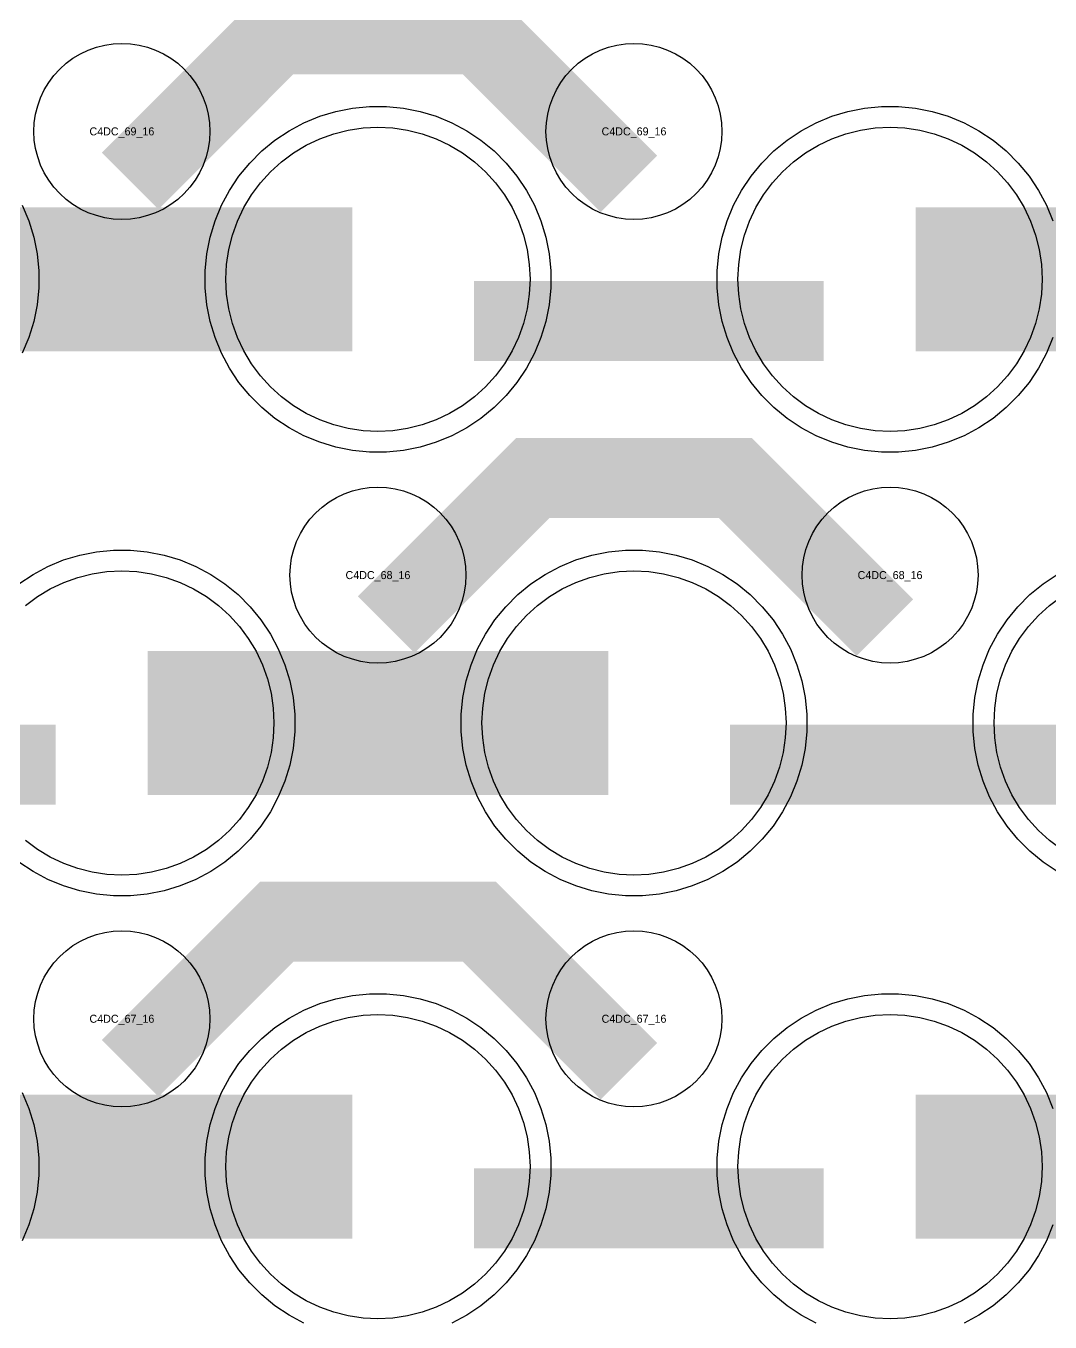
# Model space of a CAD drawing. Extents: x -11880 to 11880, y -14992 to 14992.
# Drawn here: x -6910 to -6590, y -5604.3 to -5199.5 of the extents above; entities that cross this region are included whole.
import ezdxf
from ezdxf.enums import TextEntityAlignment as Align

# ---------------------------------------------------------------- set-up
doc = ezdxf.new("R2010")
doc.units = 0
doc.header["$MEASUREMENT"] = 0
for name, color, linetype in [('GDS_775_DT_237', 138, 'CONTINUOUS'), ('RDL1_FS', 34, 'CONTINUOUS'), ('RDL_BS', 160, 'CONTINUOUS')]:
    doc.layers.add(name, color=color, linetype=linetype)

msp = doc.modelspace()

# ---------------------------------------------------------------- linework, layer by layer
at = {"layer": 'RDL1_FS'}
for points in [[(-6800, -5326.154), (-6804.657, -5325.925), (-6809.268, -5325.241), (-6813.791, -5324.109), (-6818.181, -5322.537), (-6822.395, -5320.545), (-6826.395, -5318.147), (-6830.14, -5315.369), (-6833.594, -5312.239), (-6836.724, -5308.785), (-6839.502, -5305.04), (-6841.9, -5301.04), (-6843.892, -5296.826), (-6845.464, -5292.436), (-6846.596, -5287.913), (-6847.28, -5283.302), (-6847.509, -5278.645), (-6847.28, -5273.988), (-6846.596, -5269.377), (-6845.464, -5264.854), (-6843.892, -5260.464), (-6841.9, -5256.25), (-6839.502, -5252.25), (-6836.724, -5248.505), (-6833.594, -5245.051), (-6830.14, -5241.921), (-6826.395, -5239.143), (-6822.395, -5236.745), (-6818.181, -5234.753), (-6813.791, -5233.181), (-6809.268, -5232.049), (-6804.657, -5231.365), (-6800, -5231.136), (-6795.343, -5231.365), (-6790.732, -5232.049), (-6786.209, -5233.181), (-6781.819, -5234.753), (-6777.605, -5236.745), (-6773.605, -5239.143), (-6769.86, -5241.921), (-6766.406, -5245.051), (-6763.276, -5248.505), (-6760.498, -5252.25), (-6758.1, -5256.25), (-6756.108, -5260.464), (-6754.536, -5264.854), (-6753.404, -5269.377), (-6752.72, -5273.988), (-6752.491, -5278.645), (-6752.72, -5283.302), (-6753.404, -5287.913), (-6754.536, -5292.436), (-6756.108, -5296.826), (-6758.1, -5301.04), (-6760.498, -5305.04), (-6763.276, -5308.785), (-6766.406, -5312.239), (-6769.86, -5315.369), (-6773.605, -5318.147), (-6777.605, -5320.545), (-6781.819, -5322.537), (-6786.209, -5324.109), (-6790.732, -5325.241), (-6795.343, -5325.925)], [(-6640, -5326.154), (-6644.657, -5325.925), (-6649.268, -5325.241), (-6653.791, -5324.109), (-6658.181, -5322.537), (-6662.395, -5320.545), (-6666.395, -5318.147), (-6670.14, -5315.369), (-6673.594, -5312.239), (-6676.724, -5308.785), (-6679.502, -5305.04), (-6681.9, -5301.04), (-6683.892, -5296.826), (-6685.464, -5292.436), (-6686.596, -5287.913), (-6687.28, -5283.302), (-6687.509, -5278.645), (-6687.28, -5273.988), (-6686.596, -5269.377), (-6685.464, -5264.854), (-6683.892, -5260.464), (-6681.9, -5256.25), (-6679.502, -5252.25), (-6676.724, -5248.505), (-6673.594, -5245.051), (-6670.14, -5241.921), (-6666.395, -5239.143), (-6662.395, -5236.745), (-6658.181, -5234.753), (-6653.791, -5233.181), (-6649.268, -5232.049), (-6644.657, -5231.365), (-6640, -5231.136), (-6635.343, -5231.365), (-6630.732, -5232.049), (-6626.209, -5233.181), (-6621.819, -5234.753), (-6617.605, -5236.745), (-6613.605, -5239.143), (-6609.86, -5241.921), (-6606.406, -5245.051), (-6603.276, -5248.505), (-6600.498, -5252.25), (-6598.1, -5256.25), (-6596.108, -5260.464), (-6594.536, -5264.854), (-6593.404, -5269.377), (-6592.72, -5273.988), (-6592.491, -5278.645), (-6592.72, -5283.302), (-6593.404, -5287.913), (-6594.536, -5292.436), (-6596.108, -5296.826), (-6598.1, -5301.04), (-6600.498, -5305.04), (-6603.276, -5308.785), (-6606.406, -5312.239), (-6609.86, -5315.369), (-6613.605, -5318.147), (-6617.605, -5320.545), (-6621.819, -5322.537), (-6626.209, -5324.109), (-6630.732, -5325.241), (-6635.343, -5325.925)]]:
    msp.add_lwpolyline(points, close=True, dxfattribs=at)
for points in [[(-6951.998, -5278.645, 45, 45, 0), (-6879.998, -5278.645, 45, 45, 0)], [(-6879.998, -5278.645, 45, 45, 0), (-6807.998, -5278.645, 45, 45, 0)], [(-6631.998, -5278.645, 45, 45, 0), (-6559.998, -5278.645, 45, 45, 0)]]:
    msp.add_lwpolyline(points, format="xyseb", dxfattribs=at)
at = {"layer": 'RDL1_FS', "color": 240, "true_color": 0xed1f24}
for points in [[(-6910.14, -5380.486), (-6906.395, -5377.708), (-6902.395, -5375.31), (-6898.181, -5373.318), (-6893.791, -5371.746), (-6889.268, -5370.614), (-6884.657, -5369.93), (-6880, -5369.701), (-6875.343, -5369.93), (-6870.732, -5370.614), (-6866.209, -5371.746), (-6861.819, -5373.318), (-6857.605, -5375.31), (-6853.605, -5377.708), (-6849.86, -5380.486), (-6846.406, -5383.616), (-6843.276, -5387.07), (-6840.498, -5390.815), (-6838.1, -5394.815), (-6836.108, -5399.029), (-6834.536, -5403.419), (-6833.404, -5407.942), (-6832.72, -5412.553), (-6832.491, -5417.21), (-6832.72, -5421.867), (-6833.404, -5426.478), (-6834.536, -5431.001), (-6836.108, -5435.391), (-6838.1, -5439.605), (-6840.498, -5443.605), (-6843.276, -5447.35), (-6846.406, -5450.804), (-6849.86, -5453.934), (-6853.605, -5456.712), (-6857.605, -5459.11), (-6861.819, -5461.102), (-6866.209, -5462.674), (-6870.732, -5463.806), (-6875.343, -5464.49), (-6880, -5464.719), (-6884.657, -5464.49), (-6889.268, -5463.806), (-6893.791, -5462.674), (-6898.181, -5461.102), (-6902.395, -5459.11), (-6906.395, -5456.712), (-6910.14, -5453.934)], [(-6586.395, -5456.712), (-6590.14, -5453.934), (-6593.594, -5450.804), (-6596.724, -5447.35), (-6599.502, -5443.605), (-6601.9, -5439.605), (-6603.892, -5435.391), (-6605.464, -5431.001), (-6606.596, -5426.478), (-6607.28, -5421.867), (-6607.509, -5417.21), (-6607.28, -5412.553), (-6606.596, -5407.942), (-6605.464, -5403.419), (-6603.892, -5399.029), (-6601.9, -5394.815), (-6599.502, -5390.815), (-6596.724, -5387.07), (-6593.594, -5383.616), (-6590.14, -5380.486), (-6586.395, -5377.708)]]:
    msp.add_lwpolyline(points, dxfattribs=at)
for points in [[(-6720, -5464.719), (-6724.657, -5464.49), (-6729.268, -5463.806), (-6733.791, -5462.674), (-6738.181, -5461.102), (-6742.395, -5459.11), (-6746.395, -5456.712), (-6750.14, -5453.934), (-6753.594, -5450.804), (-6756.724, -5447.35), (-6759.502, -5443.605), (-6761.9, -5439.605), (-6763.892, -5435.391), (-6765.464, -5431.001), (-6766.596, -5426.478), (-6767.28, -5421.867), (-6767.509, -5417.21), (-6767.28, -5412.553), (-6766.596, -5407.942), (-6765.464, -5403.419), (-6763.892, -5399.029), (-6761.9, -5394.815), (-6759.502, -5390.815), (-6756.724, -5387.07), (-6753.594, -5383.616), (-6750.14, -5380.486), (-6746.395, -5377.708), (-6742.395, -5375.31), (-6738.181, -5373.318), (-6733.791, -5371.746), (-6729.268, -5370.614), (-6724.657, -5369.93), (-6720, -5369.701), (-6715.343, -5369.93), (-6710.732, -5370.614), (-6706.209, -5371.746), (-6701.819, -5373.318), (-6697.605, -5375.31), (-6693.605, -5377.708), (-6689.86, -5380.486), (-6686.406, -5383.616), (-6683.276, -5387.07), (-6680.498, -5390.815), (-6678.1, -5394.815), (-6676.108, -5399.029), (-6674.536, -5403.419), (-6673.404, -5407.942), (-6672.72, -5412.553), (-6672.491, -5417.21), (-6672.72, -5421.867), (-6673.404, -5426.478), (-6674.536, -5431.001), (-6676.108, -5435.391), (-6678.1, -5439.605), (-6680.498, -5443.605), (-6683.276, -5447.35), (-6686.406, -5450.804), (-6689.86, -5453.934), (-6693.605, -5456.712), (-6697.605, -5459.11), (-6701.819, -5461.102), (-6706.209, -5462.674), (-6710.732, -5463.806), (-6715.343, -5464.49)], [(-6800, -5603.279), (-6804.657, -5603.05), (-6809.268, -5602.366), (-6813.791, -5601.234), (-6818.181, -5599.662), (-6822.395, -5597.67), (-6826.395, -5595.272), (-6830.14, -5592.494), (-6833.594, -5589.364), (-6836.724, -5585.91), (-6839.502, -5582.165), (-6841.9, -5578.165), (-6843.892, -5573.951), (-6845.464, -5569.561), (-6846.596, -5565.038), (-6847.28, -5560.427), (-6847.509, -5555.77), (-6847.28, -5551.113), (-6846.596, -5546.502), (-6845.464, -5541.979), (-6843.892, -5537.589), (-6841.9, -5533.375), (-6839.502, -5529.375), (-6836.724, -5525.63), (-6833.594, -5522.176), (-6830.14, -5519.046), (-6826.395, -5516.268), (-6822.395, -5513.87), (-6818.181, -5511.878), (-6813.791, -5510.306), (-6809.268, -5509.174), (-6804.657, -5508.49), (-6800, -5508.261), (-6795.343, -5508.49), (-6790.732, -5509.174), (-6786.209, -5510.306), (-6781.819, -5511.878), (-6777.605, -5513.87), (-6773.605, -5516.268), (-6769.86, -5519.046), (-6766.406, -5522.176), (-6763.276, -5525.63), (-6760.498, -5529.375), (-6758.1, -5533.375), (-6756.108, -5537.589), (-6754.536, -5541.979), (-6753.404, -5546.502), (-6752.72, -5551.113), (-6752.491, -5555.77), (-6752.72, -5560.427), (-6753.404, -5565.038), (-6754.536, -5569.561), (-6756.108, -5573.951), (-6758.1, -5578.165), (-6760.498, -5582.165), (-6763.276, -5585.91), (-6766.406, -5589.364), (-6769.86, -5592.494), (-6773.605, -5595.272), (-6777.605, -5597.67), (-6781.819, -5599.662), (-6786.209, -5601.234), (-6790.732, -5602.366), (-6795.343, -5603.05)], [(-6640, -5603.279), (-6644.657, -5603.05), (-6649.268, -5602.366), (-6653.791, -5601.234), (-6658.181, -5599.662), (-6662.395, -5597.67), (-6666.395, -5595.272), (-6670.14, -5592.494), (-6673.594, -5589.364), (-6676.724, -5585.91), (-6679.502, -5582.165), (-6681.9, -5578.165), (-6683.892, -5573.951), (-6685.464, -5569.561), (-6686.596, -5565.038), (-6687.28, -5560.427), (-6687.509, -5555.77), (-6687.28, -5551.113), (-6686.596, -5546.502), (-6685.464, -5541.979), (-6683.892, -5537.589), (-6681.9, -5533.375), (-6679.502, -5529.375), (-6676.724, -5525.63), (-6673.594, -5522.176), (-6670.14, -5519.046), (-6666.395, -5516.268), (-6662.395, -5513.87), (-6658.181, -5511.878), (-6653.791, -5510.306), (-6649.268, -5509.174), (-6644.657, -5508.49), (-6640, -5508.261), (-6635.343, -5508.49), (-6630.732, -5509.174), (-6626.209, -5510.306), (-6621.819, -5511.878), (-6617.605, -5513.87), (-6613.605, -5516.268), (-6609.86, -5519.046), (-6606.406, -5522.176), (-6603.276, -5525.63), (-6600.498, -5529.375), (-6598.1, -5533.375), (-6596.108, -5537.589), (-6594.536, -5541.979), (-6593.404, -5546.502), (-6592.72, -5551.113), (-6592.491, -5555.77), (-6592.72, -5560.427), (-6593.404, -5565.038), (-6594.536, -5569.561), (-6596.108, -5573.951), (-6598.1, -5578.165), (-6600.498, -5582.165), (-6603.276, -5585.91), (-6606.406, -5589.364), (-6609.86, -5592.494), (-6613.605, -5595.272), (-6617.605, -5597.67), (-6621.819, -5599.662), (-6626.209, -5601.234), (-6630.732, -5602.366), (-6635.343, -5603.05)]]:
    msp.add_lwpolyline(points, close=True, dxfattribs=at)
for points in [[(-6871.998, -5417.21, 45, 45, 0), (-6799.998, -5417.21, 45, 45, 0)], [(-6799.998, -5417.21, 45, 45, 0), (-6727.998, -5417.21, 45, 45, 0)], [(-6951.998, -5555.77, 45, 45, 0), (-6879.998, -5555.77, 45, 45, 0)], [(-6879.998, -5555.77, 45, 45, 0), (-6807.998, -5555.77, 45, 45, 0)], [(-6631.998, -5555.77, 45, 45, 0), (-6559.998, -5555.77, 45, 45, 0)]]:
    msp.add_lwpolyline(points, format="xyseb", dxfattribs=at)
at = {"layer": 'RDL_BS'}
for points in [[(-6877.438, -5247.959, 25, 25, 0), (-6831.623, -5202.144, 25, 25, 0), (-6798.07, -5202.144, 25, 25, 0)], [(-6721.599, -5248.858, 25, 25, 0), (-6768.313, -5202.144, 25, 25, 0), (-6798.071, -5202.144, 25, 25, 0)], [(-6769.984, -5291.658, 25, 25, 0), (-6660.719, -5291.658, 25, 25, 0)], [(-6797.438, -5386.524, 25, 25, 0), (-6751.623, -5340.709, 25, 25, 0), (-6718.07, -5340.709, 25, 25, 0)], [(-6641.599, -5387.423, 25, 25, 0), (-6688.313, -5340.709, 25, 25, 0), (-6718.071, -5340.709, 25, 25, 0)], [(-6877.438, -5525.084, 25, 25, 0), (-6831.623, -5479.269, 25, 25, 0), (-6798.07, -5479.269, 25, 25, 0)], [(-6721.599, -5525.983, 25, 25, 0), (-6768.313, -5479.269, 25, 25, 0), (-6798.071, -5479.269, 25, 25, 0)]]:
    msp.add_lwpolyline(points, format="xyseb", dxfattribs=at)
for points in [[(-6880, -5259.951), (-6882.693, -5259.819), (-6885.365, -5259.423), (-6887.984, -5258.766), (-6890.519, -5257.859), (-6892.956, -5256.707), (-6895.28, -5255.314), (-6897.443, -5253.711), (-6899.442, -5251.899), (-6901.254, -5249.9), (-6902.857, -5247.737), (-6904.25, -5245.413), (-6905.402, -5242.976), (-6906.309, -5240.441), (-6906.966, -5237.822), (-6907.362, -5235.15), (-6907.494, -5232.457), (-6907.362, -5229.764), (-6906.966, -5227.092), (-6906.309, -5224.473), (-6905.402, -5221.938), (-6904.25, -5219.501), (-6902.857, -5217.177), (-6901.254, -5215.014), (-6899.442, -5213.015), (-6897.443, -5211.203), (-6895.28, -5209.6), (-6892.956, -5208.207), (-6890.519, -5207.055), (-6887.984, -5206.148), (-6885.365, -5205.491), (-6882.693, -5205.095), (-6880, -5204.963), (-6877.307, -5205.095), (-6874.635, -5205.491), (-6872.016, -5206.148), (-6869.481, -5207.055), (-6867.044, -5208.207), (-6864.72, -5209.6), (-6862.557, -5211.203), (-6860.558, -5213.015), (-6858.746, -5215.014), (-6857.143, -5217.177), (-6855.75, -5219.501), (-6854.598, -5221.938), (-6853.691, -5224.473), (-6853.034, -5227.092), (-6852.638, -5229.764), (-6852.506, -5232.457), (-6852.638, -5235.15), (-6853.034, -5237.822), (-6853.691, -5240.441), (-6854.598, -5242.976), (-6855.75, -5245.413), (-6857.143, -5247.737), (-6858.746, -5249.9), (-6860.558, -5251.899), (-6862.557, -5253.711), (-6864.72, -5255.314), (-6867.044, -5256.707), (-6869.481, -5257.859), (-6872.016, -5258.766), (-6874.635, -5259.423), (-6877.307, -5259.819)], [(-6720, -5259.951), (-6722.693, -5259.819), (-6725.365, -5259.423), (-6727.984, -5258.766), (-6730.519, -5257.859), (-6732.956, -5256.707), (-6735.28, -5255.314), (-6737.443, -5253.711), (-6739.442, -5251.899), (-6741.254, -5249.9), (-6742.857, -5247.737), (-6744.25, -5245.413), (-6745.402, -5242.976), (-6746.309, -5240.441), (-6746.966, -5237.822), (-6747.362, -5235.15), (-6747.494, -5232.457), (-6747.362, -5229.764), (-6746.966, -5227.092), (-6746.309, -5224.473), (-6745.402, -5221.938), (-6744.25, -5219.501), (-6742.857, -5217.177), (-6741.254, -5215.014), (-6739.442, -5213.015), (-6737.443, -5211.203), (-6735.28, -5209.6), (-6732.956, -5208.207), (-6730.519, -5207.055), (-6727.984, -5206.148), (-6725.365, -5205.491), (-6722.693, -5205.095), (-6720, -5204.963), (-6717.307, -5205.095), (-6714.635, -5205.491), (-6712.016, -5206.148), (-6709.481, -5207.055), (-6707.044, -5208.207), (-6704.72, -5209.6), (-6702.557, -5211.203), (-6700.558, -5213.015), (-6698.746, -5215.014), (-6697.143, -5217.177), (-6695.75, -5219.501), (-6694.598, -5221.938), (-6693.691, -5224.473), (-6693.034, -5227.092), (-6692.638, -5229.764), (-6692.506, -5232.457), (-6692.638, -5235.15), (-6693.034, -5237.822), (-6693.691, -5240.441), (-6694.598, -5242.976), (-6695.75, -5245.413), (-6697.143, -5247.737), (-6698.746, -5249.9), (-6700.558, -5251.899), (-6702.557, -5253.711), (-6704.72, -5255.314), (-6707.044, -5256.707), (-6709.481, -5257.859), (-6712.016, -5258.766), (-6714.635, -5259.423), (-6717.307, -5259.819)], [(-6802.644, -5332.645), (-6807.938, -5332.128), (-6813.165, -5331.082), (-6818.205, -5329.551), (-6823.115, -5327.52), (-6827.777, -5325.028), (-6832.191, -5322.081), (-6836.292, -5318.719), (-6840.074, -5314.937), (-6843.436, -5310.836), (-6846.383, -5306.422), (-6848.875, -5301.76), (-6850.906, -5296.85), (-6852.437, -5291.81), (-6853.483, -5286.583), (-6854, -5281.289), (-6854, -5276.001), (-6853.483, -5270.707), (-6852.437, -5265.48), (-6850.906, -5260.44), (-6848.875, -5255.53), (-6846.383, -5250.868), (-6843.436, -5246.454), (-6840.074, -5242.353), (-6836.292, -5238.571), (-6832.191, -5235.209), (-6827.777, -5232.262), (-6823.115, -5229.77), (-6818.205, -5227.739), (-6813.165, -5226.208), (-6807.938, -5225.162), (-6802.644, -5224.645), (-6797.356, -5224.645), (-6792.062, -5225.162), (-6786.835, -5226.208), (-6781.795, -5227.739), (-6776.885, -5229.77), (-6772.223, -5232.262), (-6767.809, -5235.209), (-6763.708, -5238.571), (-6759.926, -5242.353), (-6756.564, -5246.454), (-6753.617, -5250.868), (-6751.125, -5255.53), (-6749.094, -5260.44), (-6747.563, -5265.48), (-6746.517, -5270.707), (-6746, -5276.001), (-6746, -5281.289), (-6746.517, -5286.583), (-6747.563, -5291.81), (-6749.094, -5296.85), (-6751.125, -5301.76), (-6753.617, -5306.422), (-6756.564, -5310.836), (-6759.926, -5314.937), (-6763.708, -5318.719), (-6767.809, -5322.081), (-6772.223, -5325.028), (-6776.885, -5327.52), (-6781.795, -5329.551), (-6786.835, -5331.082), (-6792.062, -5332.128), (-6797.356, -5332.645)], [(-6800, -5398.516), (-6802.693, -5398.384), (-6805.365, -5397.988), (-6807.984, -5397.331), (-6810.519, -5396.424), (-6812.956, -5395.272), (-6815.28, -5393.879), (-6817.443, -5392.276), (-6819.442, -5390.464), (-6821.254, -5388.465), (-6822.857, -5386.302), (-6824.25, -5383.978), (-6825.402, -5381.541), (-6826.309, -5379.006), (-6826.966, -5376.387), (-6827.362, -5373.715), (-6827.494, -5371.022), (-6827.362, -5368.329), (-6826.966, -5365.657), (-6826.309, -5363.038), (-6825.402, -5360.503), (-6824.25, -5358.066), (-6822.857, -5355.742), (-6821.254, -5353.579), (-6819.442, -5351.58), (-6817.443, -5349.768), (-6815.28, -5348.165), (-6812.956, -5346.772), (-6810.519, -5345.62), (-6807.984, -5344.713), (-6805.365, -5344.056), (-6802.693, -5343.66), (-6800, -5343.528), (-6797.307, -5343.66), (-6794.635, -5344.056), (-6792.016, -5344.713), (-6789.481, -5345.62), (-6787.044, -5346.772), (-6784.72, -5348.165), (-6782.557, -5349.768), (-6780.558, -5351.58), (-6778.746, -5353.579), (-6777.143, -5355.742), (-6775.75, -5358.066), (-6774.598, -5360.503), (-6773.691, -5363.038), (-6773.034, -5365.657), (-6772.638, -5368.329), (-6772.506, -5371.022), (-6772.638, -5373.715), (-6773.034, -5376.387), (-6773.691, -5379.006), (-6774.598, -5381.541), (-6775.75, -5383.978), (-6777.143, -5386.302), (-6778.746, -5388.465), (-6780.558, -5390.464), (-6782.557, -5392.276), (-6784.72, -5393.879), (-6787.044, -5395.272), (-6789.481, -5396.424), (-6792.016, -5397.331), (-6794.635, -5397.988), (-6797.307, -5398.384)], [(-6640, -5398.516), (-6642.693, -5398.384), (-6645.365, -5397.988), (-6647.984, -5397.331), (-6650.519, -5396.424), (-6652.956, -5395.272), (-6655.28, -5393.879), (-6657.443, -5392.276), (-6659.442, -5390.464), (-6661.254, -5388.465), (-6662.857, -5386.302), (-6664.25, -5383.978), (-6665.402, -5381.541), (-6666.309, -5379.006), (-6666.966, -5376.387), (-6667.362, -5373.715), (-6667.494, -5371.022), (-6667.362, -5368.329), (-6666.966, -5365.657), (-6666.309, -5363.038), (-6665.402, -5360.503), (-6664.25, -5358.066), (-6662.857, -5355.742), (-6661.254, -5353.579), (-6659.442, -5351.58), (-6657.443, -5349.768), (-6655.28, -5348.165), (-6652.956, -5346.772), (-6650.519, -5345.62), (-6647.984, -5344.713), (-6645.365, -5344.056), (-6642.693, -5343.66), (-6640, -5343.528), (-6637.307, -5343.66), (-6634.635, -5344.056), (-6632.016, -5344.713), (-6629.481, -5345.62), (-6627.044, -5346.772), (-6624.72, -5348.165), (-6622.557, -5349.768), (-6620.558, -5351.58), (-6618.746, -5353.579), (-6617.143, -5355.742), (-6615.75, -5358.066), (-6614.598, -5360.503), (-6613.691, -5363.038), (-6613.034, -5365.657), (-6612.638, -5368.329), (-6612.506, -5371.022), (-6612.638, -5373.715), (-6613.034, -5376.387), (-6613.691, -5379.006), (-6614.598, -5381.541), (-6615.75, -5383.978), (-6617.143, -5386.302), (-6618.746, -5388.465), (-6620.558, -5390.464), (-6622.557, -5392.276), (-6624.72, -5393.879), (-6627.044, -5395.272), (-6629.481, -5396.424), (-6632.016, -5397.331), (-6634.635, -5397.988), (-6637.307, -5398.384)], [(-6880, -5537.076), (-6882.693, -5536.944), (-6885.365, -5536.548), (-6887.984, -5535.891), (-6890.519, -5534.984), (-6892.956, -5533.832), (-6895.28, -5532.439), (-6897.443, -5530.836), (-6899.442, -5529.024), (-6901.254, -5527.025), (-6902.857, -5524.862), (-6904.25, -5522.538), (-6905.402, -5520.101), (-6906.309, -5517.566), (-6906.966, -5514.947), (-6907.362, -5512.275), (-6907.494, -5509.582), (-6907.362, -5506.889), (-6906.966, -5504.217), (-6906.309, -5501.598), (-6905.402, -5499.063), (-6904.25, -5496.626), (-6902.857, -5494.302), (-6901.254, -5492.139), (-6899.442, -5490.14), (-6897.443, -5488.328), (-6895.28, -5486.725), (-6892.956, -5485.332), (-6890.519, -5484.18), (-6887.984, -5483.273), (-6885.365, -5482.616), (-6882.693, -5482.22), (-6880, -5482.088), (-6877.307, -5482.22), (-6874.635, -5482.616), (-6872.016, -5483.273), (-6869.481, -5484.18), (-6867.044, -5485.332), (-6864.72, -5486.725), (-6862.557, -5488.328), (-6860.558, -5490.14), (-6858.746, -5492.139), (-6857.143, -5494.302), (-6855.75, -5496.626), (-6854.598, -5499.063), (-6853.691, -5501.598), (-6853.034, -5504.217), (-6852.638, -5506.889), (-6852.506, -5509.582), (-6852.638, -5512.275), (-6853.034, -5514.947), (-6853.691, -5517.566), (-6854.598, -5520.101), (-6855.75, -5522.538), (-6857.143, -5524.862), (-6858.746, -5527.025), (-6860.558, -5529.024), (-6862.557, -5530.836), (-6864.72, -5532.439), (-6867.044, -5533.832), (-6869.481, -5534.984), (-6872.016, -5535.891), (-6874.635, -5536.548), (-6877.307, -5536.944)], [(-6720, -5537.076), (-6722.693, -5536.944), (-6725.365, -5536.548), (-6727.984, -5535.891), (-6730.519, -5534.984), (-6732.956, -5533.832), (-6735.28, -5532.439), (-6737.443, -5530.836), (-6739.442, -5529.024), (-6741.254, -5527.025), (-6742.857, -5524.862), (-6744.25, -5522.538), (-6745.402, -5520.101), (-6746.309, -5517.566), (-6746.966, -5514.947), (-6747.362, -5512.275), (-6747.494, -5509.582), (-6747.362, -5506.889), (-6746.966, -5504.217), (-6746.309, -5501.598), (-6745.402, -5499.063), (-6744.25, -5496.626), (-6742.857, -5494.302), (-6741.254, -5492.139), (-6739.442, -5490.14), (-6737.443, -5488.328), (-6735.28, -5486.725), (-6732.956, -5485.332), (-6730.519, -5484.18), (-6727.984, -5483.273), (-6725.365, -5482.616), (-6722.693, -5482.22), (-6720, -5482.088), (-6717.307, -5482.22), (-6714.635, -5482.616), (-6712.016, -5483.273), (-6709.481, -5484.18), (-6707.044, -5485.332), (-6704.72, -5486.725), (-6702.557, -5488.328), (-6700.558, -5490.14), (-6698.746, -5492.139), (-6697.143, -5494.302), (-6695.75, -5496.626), (-6694.598, -5499.063), (-6693.691, -5501.598), (-6693.034, -5504.217), (-6692.638, -5506.889), (-6692.506, -5509.582), (-6692.638, -5512.275), (-6693.034, -5514.947), (-6693.691, -5517.566), (-6694.598, -5520.101), (-6695.75, -5522.538), (-6697.143, -5524.862), (-6698.746, -5527.025), (-6700.558, -5529.024), (-6702.557, -5530.836), (-6704.72, -5532.439), (-6707.044, -5533.832), (-6709.481, -5534.984), (-6712.016, -5535.891), (-6714.635, -5536.548), (-6717.307, -5536.944)]]:
    msp.add_lwpolyline(points, close=True, dxfattribs=at)
for points in [[(-6589.094, -5296.85), (-6591.125, -5301.76), (-6593.617, -5306.422), (-6596.564, -5310.836), (-6599.926, -5314.937), (-6603.708, -5318.719), (-6607.809, -5322.081), (-6612.223, -5325.028), (-6616.885, -5327.52), (-6621.795, -5329.551), (-6626.835, -5331.082), (-6632.062, -5332.128), (-6637.356, -5332.645), (-6642.644, -5332.645), (-6647.938, -5332.128), (-6653.165, -5331.082), (-6658.205, -5329.551), (-6663.115, -5327.52), (-6667.777, -5325.028), (-6672.191, -5322.081), (-6676.292, -5318.719), (-6680.074, -5314.937), (-6683.436, -5310.836), (-6686.383, -5306.422), (-6688.875, -5301.76), (-6690.906, -5296.85), (-6692.437, -5291.81), (-6693.483, -5286.583), (-6694, -5281.289), (-6694, -5276.001), (-6693.483, -5270.707), (-6692.437, -5265.48), (-6690.906, -5260.44), (-6688.875, -5255.53), (-6686.383, -5250.868), (-6683.436, -5246.454), (-6680.074, -5242.353), (-6676.292, -5238.571), (-6672.191, -5235.209), (-6667.777, -5232.262), (-6663.115, -5229.77), (-6658.205, -5227.739), (-6653.165, -5226.208), (-6647.938, -5225.162), (-6642.644, -5224.645), (-6637.356, -5224.645), (-6632.062, -5225.162), (-6626.835, -5226.208), (-6621.795, -5227.739), (-6616.885, -5229.77), (-6612.223, -5232.262), (-6607.809, -5235.209), (-6603.708, -5238.571), (-6599.926, -5242.353), (-6596.564, -5246.454), (-6593.617, -5250.868), (-6591.125, -5255.53), (-6589.094, -5260.44)], [(-6911.125, -5255.53), (-6909.094, -5260.44), (-6907.563, -5265.48), (-6906.517, -5270.707), (-6906, -5276.001), (-6906, -5281.289), (-6906.517, -5286.583), (-6907.563, -5291.81), (-6909.094, -5296.85), (-6911.125, -5301.76)]]:
    msp.add_lwpolyline(points, dxfattribs=at)
at = {"layer": 'RDL_BS', "color": 240, "true_color": 0xed1f24}
for points in [[(-6912.191, -5373.774), (-6907.777, -5370.827), (-6903.115, -5368.335), (-6898.205, -5366.304), (-6893.165, -5364.773), (-6887.938, -5363.727), (-6882.644, -5363.21), (-6877.356, -5363.21), (-6872.062, -5363.727), (-6866.835, -5364.773), (-6861.795, -5366.304), (-6856.885, -5368.335), (-6852.223, -5370.827), (-6847.809, -5373.774), (-6843.708, -5377.136), (-6839.926, -5380.918), (-6836.564, -5385.019), (-6833.617, -5389.433), (-6831.125, -5394.095), (-6829.094, -5399.005), (-6827.563, -5404.045), (-6826.517, -5409.272), (-6826, -5414.566), (-6826, -5419.854), (-6826.517, -5425.148), (-6827.563, -5430.375), (-6829.094, -5435.415), (-6831.125, -5440.325), (-6833.617, -5444.987), (-6836.564, -5449.401), (-6839.926, -5453.502), (-6843.708, -5457.284), (-6847.809, -5460.646), (-6852.223, -5463.593), (-6856.885, -5466.085), (-6861.795, -5468.116), (-6866.835, -5469.647), (-6872.062, -5470.693), (-6877.356, -5471.21), (-6882.644, -5471.21), (-6887.938, -5470.693), (-6893.165, -5469.647), (-6898.205, -5468.116), (-6903.115, -5466.085), (-6907.777, -5463.593), (-6912.191, -5460.646)], [(-6587.777, -5463.593), (-6592.191, -5460.646), (-6596.292, -5457.284), (-6600.074, -5453.502), (-6603.436, -5449.401), (-6606.383, -5444.987), (-6608.875, -5440.325), (-6610.906, -5435.415), (-6612.437, -5430.375), (-6613.483, -5425.148), (-6614, -5419.854), (-6614, -5414.566), (-6613.483, -5409.272), (-6612.437, -5404.045), (-6610.906, -5399.005), (-6608.875, -5394.095), (-6606.383, -5389.433), (-6603.436, -5385.019), (-6600.074, -5380.918), (-6596.292, -5377.136), (-6592.191, -5373.774), (-6587.777, -5370.827)], [(-6823.115, -5604.645), (-6827.777, -5602.153), (-6832.191, -5599.206), (-6836.292, -5595.844), (-6840.074, -5592.062), (-6843.436, -5587.961), (-6846.383, -5583.547), (-6848.875, -5578.885), (-6850.906, -5573.975), (-6852.437, -5568.935), (-6853.483, -5563.708), (-6854, -5558.414), (-6854, -5553.126), (-6853.483, -5547.832), (-6852.437, -5542.605), (-6850.906, -5537.565), (-6848.875, -5532.655), (-6846.383, -5527.993), (-6843.436, -5523.579), (-6840.074, -5519.478), (-6836.292, -5515.696), (-6832.191, -5512.334), (-6827.777, -5509.387), (-6823.115, -5506.895), (-6818.205, -5504.864), (-6813.165, -5503.333), (-6807.938, -5502.287), (-6802.644, -5501.77), (-6797.356, -5501.77), (-6792.062, -5502.287), (-6786.835, -5503.333), (-6781.795, -5504.864), (-6776.885, -5506.895), (-6772.223, -5509.387), (-6767.809, -5512.334), (-6763.708, -5515.696), (-6759.926, -5519.478), (-6756.564, -5523.579), (-6753.617, -5527.993), (-6751.125, -5532.655), (-6749.094, -5537.565), (-6747.563, -5542.605), (-6746.517, -5547.832), (-6746, -5553.126), (-6746, -5558.414), (-6746.517, -5563.708), (-6747.563, -5568.935), (-6749.094, -5573.975), (-6751.125, -5578.885), (-6753.617, -5583.547), (-6756.564, -5587.961), (-6759.926, -5592.062), (-6763.708, -5595.844), (-6767.809, -5599.206), (-6772.223, -5602.153), (-6776.885, -5604.645)], [(-6663.115, -5604.645), (-6667.777, -5602.153), (-6672.191, -5599.206), (-6676.292, -5595.844), (-6680.074, -5592.062), (-6683.436, -5587.961), (-6686.383, -5583.547), (-6688.875, -5578.885), (-6690.906, -5573.975), (-6692.437, -5568.935), (-6693.483, -5563.708), (-6694, -5558.414), (-6694, -5553.126), (-6693.483, -5547.832), (-6692.437, -5542.605), (-6690.906, -5537.565), (-6688.875, -5532.655), (-6686.383, -5527.993), (-6683.436, -5523.579), (-6680.074, -5519.478), (-6676.292, -5515.696), (-6672.191, -5512.334), (-6667.777, -5509.387), (-6663.115, -5506.895), (-6658.205, -5504.864), (-6653.165, -5503.333), (-6647.938, -5502.287), (-6642.644, -5501.77), (-6637.356, -5501.77), (-6632.062, -5502.287), (-6626.835, -5503.333), (-6621.795, -5504.864), (-6616.885, -5506.895), (-6612.223, -5509.387), (-6607.809, -5512.334), (-6603.708, -5515.696), (-6599.926, -5519.478), (-6596.564, -5523.579), (-6593.617, -5527.993), (-6591.125, -5532.655), (-6589.094, -5537.565)], [(-6911.125, -5532.655), (-6909.094, -5537.565), (-6907.563, -5542.605), (-6906.517, -5547.832), (-6906, -5553.126), (-6906, -5558.414), (-6906.517, -5563.708), (-6907.563, -5568.935), (-6909.094, -5573.975), (-6911.125, -5578.885)], [(-6589.094, -5573.975), (-6591.125, -5578.885), (-6593.617, -5583.547), (-6596.564, -5587.961), (-6599.926, -5592.062), (-6603.708, -5595.844), (-6607.809, -5599.206), (-6612.223, -5602.153), (-6616.885, -5604.645)]]:
    msp.add_lwpolyline(points, dxfattribs=at)
msp.add_lwpolyline([(-6722.644, -5471.21), (-6727.938, -5470.693), (-6733.165, -5469.647), (-6738.205, -5468.116), (-6743.115, -5466.085), (-6747.777, -5463.593), (-6752.191, -5460.646), (-6756.292, -5457.284), (-6760.074, -5453.502), (-6763.436, -5449.401), (-6766.383, -5444.987), (-6768.875, -5440.325), (-6770.906, -5435.415), (-6772.437, -5430.375), (-6773.483, -5425.148), (-6774, -5419.854), (-6774, -5414.566), (-6773.483, -5409.272), (-6772.437, -5404.045), (-6770.906, -5399.005), (-6768.875, -5394.095), (-6766.383, -5389.433), (-6763.436, -5385.019), (-6760.074, -5380.918), (-6756.292, -5377.136), (-6752.191, -5373.774), (-6747.777, -5370.827), (-6743.115, -5368.335), (-6738.205, -5366.304), (-6733.165, -5364.773), (-6727.938, -5363.727), (-6722.644, -5363.21), (-6717.356, -5363.21), (-6712.062, -5363.727), (-6706.835, -5364.773), (-6701.795, -5366.304), (-6696.885, -5368.335), (-6692.223, -5370.827), (-6687.809, -5373.774), (-6683.708, -5377.136), (-6679.926, -5380.918), (-6676.564, -5385.019), (-6673.617, -5389.433), (-6671.125, -5394.095), (-6669.094, -5399.005), (-6667.563, -5404.045), (-6666.517, -5409.272), (-6666, -5414.566), (-6666, -5419.854), (-6666.517, -5425.148), (-6667.563, -5430.375), (-6669.094, -5435.415), (-6671.125, -5440.325), (-6673.617, -5444.987), (-6676.564, -5449.401), (-6679.926, -5453.502), (-6683.708, -5457.284), (-6687.809, -5460.646), (-6692.223, -5463.593), (-6696.885, -5466.085), (-6701.795, -5468.116), (-6706.835, -5469.647), (-6712.062, -5470.693), (-6717.356, -5471.21)], close=True, dxfattribs=at)
for points in [[(-7009.984, -5430.223, 25, 25, 0), (-6900.719, -5430.223, 25, 25, 0)], [(-6689.984, -5430.223, 25, 25, 0), (-6580.719, -5430.223, 25, 25, 0)], [(-6769.984, -5568.783, 25, 25, 0), (-6660.719, -5568.783, 25, 25, 0)]]:
    msp.add_lwpolyline(points, format="xyseb", dxfattribs=at)

# ---------------------------------------------------------------- texts
at = {"layer": 'GDS_775_DT_237'}
for s, p in [('C4DC_69_16', (-6880, -5232.457)), ('C4DC_69_16', (-6880, -5232.457)), ('C4DC_69_16', (-6720, -5232.457)), ('C4DC_69_16', (-6720, -5232.457)), ('C4DC_68_16', (-6800, -5371.022)), ('C4DC_68_16', (-6800, -5371.022)), ('C4DC_68_16', (-6640, -5371.022)), ('C4DC_68_16', (-6640, -5371.022)), ('C4DC_67_16', (-6880, -5509.582)), ('C4DC_67_16', (-6880, -5509.582)), ('C4DC_67_16', (-6720, -5509.582)), ('C4DC_67_16', (-6720, -5509.582))]:
    msp.add_text(s, height=2.5, dxfattribs=at).set_placement(p, align=Align.MIDDLE_CENTER)

doc.saveas('drawing.dxf')
